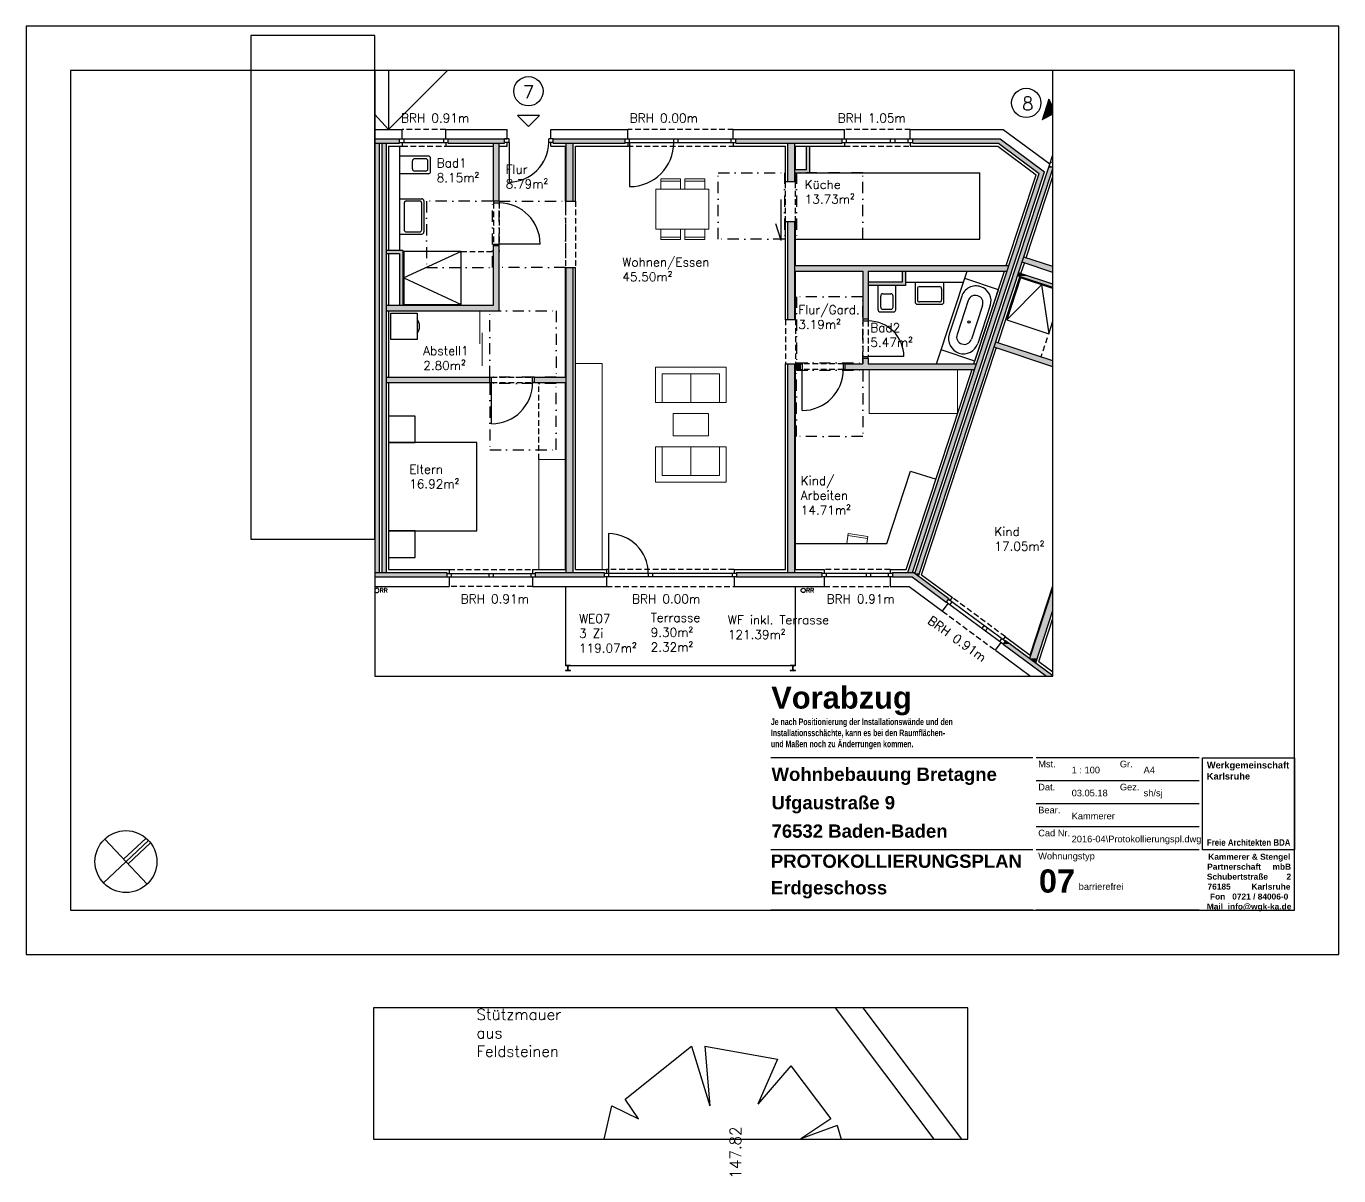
# Model space of a CAD drawing. Header units: metres. Extents: x -2868 to -29, y -3488 to 308.
# Drawn here: x -325.9 to -28.9, y 47.7 to 307.7 of the extents above; entities that cross this region are included whole.
import ezdxf

# ---------------------------------------------------------------- set-up
doc = ezdxf.new("R2010")
doc.units = ezdxf.units.M
doc.header["$LTSCALE"] = 0.02
for name, pattern in [('AUSGEZOGEN', [0]), ('Strichpunkt', [25.4, 12.7, -6.35, 0, -6.35]), ('VERDECKT', [9.525, 6.35, -3.175])]:
    doc.linetypes.add(name, pattern=pattern)
for name, color, linetype in [('A--Layout-PLANKOPF', 7, 'AUSGEZOGEN'), ('A-Grundriss - Ansichtskante', 5, 'AUSGEZOGEN'), ('A-Grundriss - Bad', 4, 'AUSGEZOGEN'), ('A-Grundriss - Barrierefreiheit', 31, 'Strichpunkt'), ('A-Grundriss - Dämmung', 2, 'Continuous'), ('A-Grundriss - Fenster', 252, 'AUSGEZOGEN'), ('A-Grundriss - Fenster Sturz', 4, 'VERDECKT'), ('A-Grundriss - Küche', 4, 'AUSGEZOGEN'), ('A-Grundriss - Möbel', 252, 'AUSGEZOGEN'), ('A-Grundriss - Regenleitungen', 4, 'Continuous'), ('A-Grundriss - Regenleitungen Beschrif', 4, 'Continuous'), ('A-Grundriss - Sichtkante verdeckt', 7, 'VERDECKT'), ('A-Grundriss - Stützen-Laubengang', 3, 'AUSGEZOGEN'), ('A-Grundriss - Türen', 2, 'AUSGEZOGEN'), ('A-Grundriss - Wand', 3, 'AUSGEZOGEN'), ('A-Layout-Text', 250, 'Continuous'), ('A-Schraffur - Holzbau', 21, 'Continuous'), ('A-Schraffur - Trockenbau', 254, 'Continuous'), ('A-TEXT', 5, 'AUSGEZOGEN'), ('A-Text BRH', 4, 'Continuous'), ('A-Text Wohnfl', 4, 'Continuous'), ('A-Text Wohnungsnummer', 4, 'Continuous'), ('B-SY_V-GRANL_BAUM', 7, 'Continuous')]:
    doc.layers.add(name, color=color, linetype=linetype)
doc.layers.add('A-Afenster', color=80, linetype='Continuous', plot=False)
doc.layers.add('A_Grundriss_Aussenannlage_Spielgeräte', color=251, linetype='AUSGEZOGEN', true_color=0x5e5e5e)
doc.styles.add('Arial', font='arial.ttf')
doc.styles.add('ARIAL-FETT', font='arialbd.ttf', dxfattribs={"width": 0.6})
doc.styles.add('Romans', font='Romans.shx')

# ---------------------------------------------------------------- blocks, each defined once
blk = doc.blocks.new('*E3')
at = {"layer": 'B-SY_V-GRANL_BAUM'}
for p, q in [((4.75, 9.06), (19.75, 21.06)), ((19.75, 21.06), (23.87, 7.56)), ((22.75, 21.06), (39.25, 18.06)), ((22.75, 21.06), (23.87, 7.56)), ((39.25, 18.06), (34.75, 7.94)), ((42.25, 16.56), (34.75, 7.94)), ((42.25, 16.56), (51.25, 4.56)), ((7.75, 4.56), (4.75, 9.06)), ((0, 0), (1.75, 7.56)), ((1.75, 7.56), (7.75, 4.56)), ((51.25, 4.56), (44.5, 0.06)), ((52.75, 3.06), (44.5, 0.06)), ((52.75, 3.06), (53.62, 0))]:
    blk.add_line(p, q, dxfattribs=at)
blk = doc.blocks.new('kopf (mbr)')
at = {"color": 7}
blk.add_line((-37.75, 10), (-10, 10), dxfattribs=at)
at = {"color": 2}
blk.add_lwpolyline([(-37.75, 56), (-10, 56), (-10, 28.25), (-37.75, 28.25)], close=True, dxfattribs=at)
at = {"color": 2, "insert": (-36.46, 54.79), "char_height": 2, "width": 25.2066, "attachment_point": 1, "style": 'ARIAL-FETT'}
blk.add_mtext('{\\W1;Werkgemeinschaft Karlsruhe \\P\\P\\P\\P\\P\\P\\W0.85;Freie Architekten BDA}', dxfattribs=at)
at = {"color": 252, "insert": (-36.5, 27.05), "char_height": 1.8, "width": 25.2921, "attachment_point": 1, "style": 'ARIAL-FETT'}
blk.add_mtext('\\pi0.45859;{\\W1;Kammerer & Stengel \\P\\pi0.15348;Partnerschaft     mbB \\P\\pi0.038063;Schubertstraße        2 \\P\\pi0.23636;76185         Karlsruhe \\P\\pi0.98963;Fon   0721 / 84006-0 \\P\\pi0.028854;Mail  info@wgk-ka.de}', dxfattribs=at)

msp = doc.modelspace()

# ---------------------------------------------------------------- hatches: boundary and pattern name
at = {"layer": 'A-Schraffur - Holzbau', "ltscale": 10}
h = msp.add_hatch(color=5, dxfattribs=at)
h.dxf.hatch_style = 1
h.paths.add_polyline_path([(-217.64, 282.27), (-230.39, 282.27), (-230.39, 281.27), (-217.64, 281.27)])
h = msp.add_hatch(color=5, dxfattribs=at)
h.dxf.hatch_style = 1
h.paths.add_polyline_path([(-190.34, 282.27), (-206.64, 282.27), (-206.64, 281.27), (-190.34, 281.27)])
h = msp.add_hatch(color=5, dxfattribs=at)
h.dxf.hatch_style = 1
h.paths.add_polyline_path([(-141.29, 282.27), (-165.34, 282.27), (-165.34, 281.27), (-141.29, 281.27)])
h = msp.add_hatch(color=5, dxfattribs=at)
h.dxf.hatch_style = 1
h.paths.add_polyline_path([(-105.51, 282.27), (-125.29, 282.27), (-125.29, 281.27), (-105.84, 281.27), (-96.65, 274.47), (-126.43, 184.17), (-125.37, 184.17), (-95.47, 274.85)])
h = msp.add_hatch(color=5, dxfattribs=at)
h.dxf.hatch_style = 1
h.paths.add_polyline_path([(-244.44, 281.27), (-245.44, 281.27), (-245.44, 184.17), (-244.44, 184.17)])
h = msp.add_hatch(color=5, dxfattribs=at)
h.dxf.hatch_style = 1
h.paths.add_polyline_path([(-202.14, 281.27), (-203.74, 281.27), (-203.74, 268.17), (-202.14, 268.17)])
h = msp.add_hatch(color=5, dxfattribs=at)
h.dxf.hatch_style = 1
h.paths.add_polyline_path([(-151.94, 281.27), (-153.54, 281.27), (-153.54, 272.52), (-151.94, 272.52)])
h = msp.add_hatch(color=5, dxfattribs=at)
h.dxf.hatch_style = 1
h.paths.add_polyline_path([(-151.94, 263.52), (-153.54, 263.52), (-153.54, 241.37), (-151.94, 241.37)])
h = msp.add_hatch(color=5, dxfattribs=at)
h.dxf.hatch_style = 1
h.paths.add_polyline_path([(-202.14, 253.17), (-203.74, 253.17), (-203.74, 184.17), (-202.14, 184.17)])
h = msp.add_hatch(color=5, dxfattribs=at)
h.dxf.hatch_style = 1
h.paths.add_polyline_path([(-151.94, 231.37), (-153.54, 231.37), (-153.54, 184.17), (-151.94, 184.17)])
h = msp.add_hatch(color=5, dxfattribs=at)
h.dxf.hatch_style = 1
h.paths.add_polyline_path([(-195.14, 184.17), (-210.74, 184.17), (-210.74, 183.17), (-195.14, 183.17)])
h = msp.add_hatch(color=5, dxfattribs=at)
h.dxf.hatch_style = 1
h.paths.add_polyline_path([(-145.84, 184.17), (-165.14, 184.17), (-165.14, 183.17), (-145.84, 183.17)])
h = msp.add_hatch(color=5, dxfattribs=at)
h.dxf.hatch_style = 1
h.paths.add_polyline_path([(-125.06, 184.17), (-129.84, 184.17), (-129.84, 183.17), (-125.39, 183.17), (-117.71, 177.49), (-117.12, 178.3)])
at = {"layer": 'A-Schraffur - Trockenbau', "ltscale": 10}
h = msp.add_hatch(color=5, dxfattribs=at)
h.dxf.hatch_style = 1
h.paths.add_polyline_path([(-218.89, 281.27), (-220.14, 281.27), (-220.14, 268.17), (-218.89, 268.17)])
h = msp.add_hatch(color=5, dxfattribs=at)
h.dxf.hatch_style = 1
h.paths.add_polyline_path([(-148.54, 280.62), (-149.29, 280.62), (-149.29, 275.37), (-151.94, 275.37), (-151.94, 274.62), (-148.54, 274.62)])
h = msp.add_hatch(color=5, dxfattribs=at)
h.dxf.hatch_style = 1
h.paths.add_polyline_path([(-218.89, 258.07), (-220.14, 258.07), (-220.14, 244.62), (-244.44, 244.62), (-244.44, 243.37), (-218.89, 243.37)])
h = msp.add_hatch(color=5, dxfattribs=at)
h.dxf.hatch_style = 1
h.paths.add_polyline_path([(-240.64, 257.02), (-244.44, 257.02), (-244.44, 256.27), (-241.39, 256.27), (-241.39, 244.62), (-240.64, 244.62)])
h = msp.add_hatch(color=5, dxfattribs=at)
h.dxf.hatch_style = 1
h.paths.add_polyline_path([(-103.53, 253.62), (-151.94, 253.62), (-151.94, 252.37), (-136.59, 252.37), (-136.59, 241.47), (-135.34, 241.47), (-135.34, 252.37), (-103.94, 252.37)])
h = msp.add_hatch(color=5, dxfattribs=at)
h.dxf.hatch_style = 1
h.paths.add_polyline_path([(-126.94, 252.37), (-127.69, 252.37), (-127.69, 249.87), (-135.34, 249.87), (-135.34, 249.12), (-126.94, 249.12)])
h = msp.add_hatch(color=5, dxfattribs=at)
h.dxf.hatch_style = 1
h.paths.add_polyline_path([(-110.86, 231.37), (-135.34, 231.37), (-135.34, 232.62), (-136.59, 232.62), (-136.59, 231.37), (-140.59, 231.37), (-140.59, 230.12), (-111.28, 230.12)])
h = msp.add_hatch(color=5, dxfattribs=at)
h.dxf.hatch_style = 1
h.paths.add_polyline_path([(-150.69, 231.37), (-151.94, 231.37), (-151.94, 230.12), (-150.69, 230.12)])
h = msp.add_hatch(color=5, dxfattribs=at)
h.dxf.hatch_style = 1
h.paths.add_polyline_path([(-220.99, 228.37), (-244.44, 228.37), (-244.44, 227.12), (-220.99, 227.12)])
h = msp.add_hatch(color=5, dxfattribs=at)
h.dxf.hatch_style = 1
h.paths.add_polyline_path([(-203.74, 228.37), (-210.89, 228.37), (-210.89, 227.12), (-203.74, 227.12)])
at = {"layer": 'A-Text Wohnungsnummer', "ltscale": 10}
h = msp.add_hatch(dxfattribs=at)
h.set_pattern_fill('ANGLE', color=256, angle=-90)
h.set_pattern_definition([(270, (-1224.06, 5817.775), (69.85, -2e-15), [50.8, -19.05]), (360, (-1224.06, 5817.775), (6e-15, 69.85), [50.8, -19.05])])
h.paths.add_polyline_path([(-212.24, 285.09), (-209.74, 287.59), (-214.74, 287.59)])

# ---------------------------------------------------------------- linework, layer by layer
at = {"layer": 'A--Layout-PLANKOPF'}
for p, q in [((-98.13, 142.25), (-157.38, 142.25)), ((-60.45, 142.25), (-97.38, 142.25)), ((-60.45, 137.05), (-97.38, 137.05)), ((-60.45, 131.84), (-97.38, 131.84)), ((-60.45, 126.64), (-97.38, 126.64)), ((-98.13, 121.44), (-157.38, 121.44)), ((-60.45, 121.44), (-97.38, 121.44)), ((-98.13, 107.75), (-157.38, 107.75)), ((-60.45, 107.75), (-97.38, 107.75))]:
    msp.add_line(p, q, dxfattribs=at)
at = {"layer": 'A-Afenster'}
for points in [[(-325.88, 307.75), (-325.88, 97.75), (-28.88, 97.75), (-28.88, 307.75)], [(-315.88, 297.75), (-315.88, 107.75), (-38.88, 107.75), (-38.88, 297.75)]]:
    msp.add_lwpolyline(points, close=True, dxfattribs=at)
at = {"layer": 'A-Afenster', "linetype": 'Continuous'}
for points in [[(-275.06, 191.7), (-246.97, 191.7), (-246.97, 305.68), (-275.06, 305.68)], [(-246.97, 160.72), (-93.58, 160.72), (-93.58, 297.75), (-246.97, 297.75)], [(-247.27, 55.99), (-112.82, 55.99), (-112.82, 85.67), (-247.27, 85.67)]]:
    msp.add_lwpolyline(points, close=True, dxfattribs=at)
at = {"layer": 'A-Grundriss - Ansichtskante', "ltscale": 10}
for p, q in [((-243.89, 297.75), (-243.89, 284.42)), ((-243.89, 284.42), (-230.56, 297.75)), ((-246.97, 287.75), (-243.89, 284.42))]:
    msp.add_line(p, q, dxfattribs=at)
msp.add_lwpolyline([(-203.89, 181.02), (-203.89, 163.17), (-151.79, 163.17), (-151.79, 181.02)], dxfattribs=at)
at = {"layer": 'A-Grundriss - Bad', "ltscale": 10}
for p, q in [((-241.39, 280.62), (-241.39, 257.02)), ((-234.89, 278.37), (-241.39, 278.37)), ((-238.49, 275.47), (-238.49, 277.27)), ((-235.49, 277.77), (-237.99, 277.77)), ((-234.99, 275.47), (-234.99, 277.27)), ((-234.39, 274.87), (-234.39, 277.87)), ((-234.89, 274.37), (-241.39, 274.37)), ((-235.49, 274.97), (-237.99, 274.97)), ((-241.39, 268.72), (-236.39, 268.72)), ((-240.39, 267.72), (-240.39, 261.72)), ((-239.89, 268.22), (-236.89, 268.22)), ((-236.39, 261.72), (-236.39, 267.72)), ((-235.89, 268.22), (-235.89, 261.22)), ((-241.39, 260.72), (-236.39, 260.72)), ((-239.89, 261.22), (-236.89, 261.22)), ((-126.94, 249.87), (-113.77, 249.87)), ((-124.74, 249.87), (-124.74, 245.37)), ((-119.87, 231.37), (-112.94, 252.37)), ((-118.24, 245.37), (-118.24, 249.87)), ((-105.91, 248.15), (-113.51, 250.65)), ((-133.14, 243.62), (-133.14, 249.12)), ((-132.54, 244.22), (-132.54, 246.72)), ((-132.04, 247.22), (-130.24, 247.22)), ((-129.74, 244.22), (-129.74, 246.72)), ((-129.14, 243.62), (-129.14, 249.12)), ((-124.24, 248.37), (-124.24, 245.87)), ((-123.74, 248.87), (-119.24, 248.87)), ((-118.74, 248.37), (-118.74, 245.87)), ((-114.19, 246.66), (-117.01, 238.12)), ((-111.23, 232), (-105.91, 248.15)), ((-132.04, 243.72), (-130.24, 243.72)), ((-124.24, 244.87), (-118.74, 244.87)), ((-119.24, 245.37), (-123.74, 245.37)), ((-112.74, 245.69), (-115.26, 238.04)), ((-109.48, 244.61), (-112, 236.97)), ((-107.73, 244.54), (-110.55, 235.99)), ((-132.64, 243.12), (-129.64, 243.12)), ((-111.23, 232), (-118.83, 234.51))]:
    msp.add_line(p, q, dxfattribs=at)
at = {"layer": 'A-Grundriss - Bad', "linetype": 'VERDECKT', "ltscale": 10}
for p, q in [((-227.44, 256.82), (-220.14, 256.82)), ((-94.86, 237.26), (-96.29, 232.94))]:
    msp.add_line(p, q, dxfattribs=at)
at = {"layer": 'A-Grundriss - Bad', "ltscale": 10}
msp.add_lwpolyline([(-240.44, 244.82), (-227.44, 244.82), (-227.44, 256.82), (-240.44, 256.82)], close=True, dxfattribs=at)
for points in [[(-227.44, 256.82), (-240.44, 250.82), (-227.44, 244.82)], [(-93.58, 248.42), (-100.88, 250.83), (-104.01, 241.33), (-94.52, 238.2), (-93.58, 241.05)], [(-104.01, 241.33), (-96.13, 249.26), (-94.52, 238.2)]]:
    msp.add_lwpolyline(points, dxfattribs=at)
at = {"layer": 'A-Grundriss - Bad', "linetype": 'Continuous', "ltscale": 10}
msp.add_lwpolyline([(-243.39, 236.87), (-243.39, 242.87), (-237.39, 242.87), (-237.39, 236.87)], close=True, dxfattribs=at)
at = {"layer": 'A-Grundriss - Bad', "ltscale": 10}
msp.add_circle((-112.53, 240.85), 0.25, dxfattribs=at)
for centre, radius, start, end in [((-237.99, 277.27), 0.5, 90, 180), ((-235.49, 277.27), 0.5, 0, 90), ((-234.89, 277.87), 0.5, 0, 90), ((-237.99, 275.47), 0.5, 180, 270), ((-235.49, 275.47), 0.5, 270, 0), ((-234.89, 274.87), 0.5, 270, 0), ((-239.89, 267.72), 0.5, 90, 180), ((-236.89, 267.72), 0.5, 0, 90), ((-236.39, 268.22), 0.5, 0, 90), ((-239.89, 261.72), 0.5, 180, 270), ((-236.89, 261.72), 0.5, 270, 0), ((-236.39, 261.22), 0.5, 270, 0), ((-132.04, 246.72), 0.5, 90, 180), ((-130.24, 246.72), 0.5, 0, 90), ((-123.74, 248.37), 0.5, 90, 180), ((-119.24, 248.37), 0.5, 360, 90), ((-110.96, 245.6), 3.4, 71.75, 161.75), ((-111.11, 245.15), 1.72, 71.75, 161.75), ((-111.11, 245.15), 1.72, 341.75, 71.75), ((-110.96, 245.6), 3.4, 341.75, 71.75), ((-132.64, 243.62), 0.5, 180, 270), ((-132.04, 244.22), 0.5, 180, 270), ((-130.24, 244.22), 0.5, 270, 0), ((-129.64, 243.62), 0.5, 270, 0), ((-124.24, 245.37), 0.5, 180, 270), ((-123.74, 245.87), 0.5, 180, 270), ((-119.24, 245.87), 0.5, 270, 360), ((-118.74, 245.37), 0.5, 270, 360), ((-113.78, 237.05), 3.4, 161.75, 251.75), ((-113.63, 237.5), 1.72, 161.75, 251.75), ((-113.78, 237.05), 3.4, 251.75, 341.75), ((-113.63, 237.5), 1.72, 251.75, 341.75)]:
    msp.add_arc(centre, radius, start, end, dxfattribs=at)
at = {"layer": 'A-Grundriss - Bad', "linetype": 'Continuous', "ltscale": 10}
msp.add_arc((-239.89, 239.87), 3, 326.4427, 33.5573, dxfattribs=at)
at = {"layer": 'A-Grundriss - Barrierefreiheit', "ltscale": 10}
for points in [[(-169.29, 259.62), (-169.29, 274.62), (-154.29, 274.62), (-154.29, 259.62)], [(-136.59, 259.62), (-136.59, 274.62), (-151.59, 274.62), (-151.59, 259.62)], [(-220.34, 253.17), (-220.34, 268.17), (-235.34, 268.17), (-235.34, 253.17)], [(-218.89, 253.17), (-218.89, 268.17), (-203.89, 268.17), (-203.89, 253.17)], [(-151.59, 246.57), (-151.59, 231.57), (-136.59, 231.57), (-136.59, 246.57)], [(-220.99, 228.37), (-220.99, 243.37), (-205.99, 243.37), (-205.99, 228.37)], [(-151.59, 214.92), (-151.59, 229.92), (-136.59, 229.92), (-136.59, 214.92)], [(-220.99, 226.92), (-220.99, 211.92), (-205.99, 211.92), (-205.99, 226.92)]]:
    msp.add_lwpolyline(points, close=True, dxfattribs=at)
at = {"layer": 'A-Grundriss - Dämmung', "ltscale": 10}
for p, q in [((-246.97, 284.42), (-240.84, 284.42)), ((-240.84, 282.27), (-240.84, 284.42)), ((-230.94, 284.42), (-217.09, 284.42)), ((-230.94, 282.27), (-230.94, 284.42)), ((-217.09, 282.27), (-217.09, 284.42)), ((-207.19, 284.42), (-189.79, 284.42)), ((-207.19, 282.27), (-207.19, 284.42)), ((-189.79, 282.27), (-189.79, 284.42)), ((-165.89, 284.42), (-140.74, 284.42)), ((-165.89, 282.27), (-165.89, 284.42)), ((-140.74, 282.27), (-140.74, 284.42)), ((-125.84, 284.42), (-104.8, 284.42)), ((-125.84, 282.27), (-125.84, 284.42)), ((-104.8, 284.42), (-94.26, 276.62)), ((-243.89, 280.62), (-240.84, 280.62)), ((-243.89, 280.62), (-243.89, 257.02)), ((-240.84, 281.47), (-240.84, 280.62)), ((-230.94, 281.47), (-230.94, 280.62)), ((-230.94, 280.62), (-220.14, 280.62)), ((-218.89, 280.62), (-217.09, 280.62)), ((-217.09, 280.62), (-217.09, 281.47)), ((-207.19, 280.62), (-207.19, 281.47)), ((-207.19, 280.62), (-203.89, 280.62)), ((-203.89, 268.17), (-203.89, 280.62)), ((-201.59, 268.17), (-201.59, 280.62)), ((-201.59, 280.62), (-189.79, 280.62)), ((-189.79, 281.47), (-189.79, 280.62)), ((-165.89, 281.47), (-165.89, 280.62)), ((-165.89, 280.62), (-154.09, 280.62)), ((-154.09, 272.52), (-154.09, 280.62)), ((-151.79, 275.37), (-151.79, 280.62)), ((-151.79, 280.62), (-140.74, 280.62)), ((-140.74, 281.47), (-140.74, 280.62)), ((-125.84, 281.47), (-125.84, 280.62)), ((-125.84, 280.62), (-106.05, 280.62)), ((-106.05, 280.62), (-97.33, 274.17)), ((-151.79, 272.52), (-151.79, 274.62)), ((-104.11, 253.62), (-97.33, 274.17)), ((-99.63, 255.36), (-93.58, 273.73)), ((-153.54, 272.52), (-154.09, 272.52)), ((-151.79, 272.52), (-151.94, 272.52)), ((-203.89, 268.17), (-203.74, 268.17)), ((-202.14, 268.17), (-201.59, 268.17)), ((-154.09, 241.37), (-154.09, 263.52)), ((-153.54, 263.52), (-154.09, 263.52)), ((-151.79, 263.52), (-151.94, 263.52)), ((-151.79, 253.62), (-151.79, 263.52)), ((-243.89, 256.27), (-243.89, 244.62)), ((-203.89, 228.37), (-203.89, 253.17)), ((-203.89, 253.17), (-203.74, 253.17)), ((-202.14, 253.17), (-201.59, 253.17)), ((-201.59, 184.82), (-201.59, 253.17)), ((-100.81, 251.8), (-100.03, 254.18)), ((-151.79, 241.37), (-151.79, 252.37)), ((-111.44, 231.37), (-104.52, 252.37)), ((-105.98, 236.13), (-101.04, 251.09)), ((-243.89, 243.37), (-243.89, 228.37)), ((-153.54, 241.37), (-154.09, 241.37)), ((-151.79, 241.37), (-151.94, 241.37)), ((-123.28, 183.66), (-106.37, 234.95)), ((-154.09, 184.82), (-154.09, 231.37)), ((-154.09, 231.37), (-153.54, 231.37)), ((-151.79, 184.82), (-151.79, 230.12)), ((-126.79, 184.82), (-111.85, 230.12)), ((-243.89, 227.12), (-243.89, 184.82)), ((-203.89, 184.82), (-203.89, 227.12)), ((-243.89, 184.82), (-230.19, 184.82)), ((-230.19, 184.82), (-230.19, 183.97)), ((-211.29, 184.82), (-203.89, 184.82)), ((-211.29, 184.82), (-211.29, 183.97)), ((-201.59, 184.82), (-194.59, 184.82)), ((-194.59, 184.82), (-194.59, 183.97)), ((-165.69, 184.82), (-154.09, 184.82)), ((-165.69, 184.82), (-165.69, 183.97)), ((-151.79, 184.82), (-145.29, 184.82)), ((-145.29, 184.82), (-145.29, 183.97)), ((-130.39, 184.82), (-126.79, 184.82)), ((-130.39, 184.82), (-130.39, 183.97)), ((-230.19, 183.17), (-230.19, 181.02)), ((-211.29, 183.17), (-211.29, 181.02)), ((-194.59, 183.17), (-194.59, 181.02)), ((-165.69, 183.17), (-165.69, 181.02)), ((-145.29, 183.17), (-145.29, 181.02)), ((-130.39, 183.17), (-130.39, 181.02)), ((-123.28, 183.66), (-116.29, 178.49)), ((-246.97, 181.02), (-230.19, 181.02)), ((-211.29, 181.02), (-194.59, 181.02)), ((-165.69, 181.02), (-145.29, 181.02)), ((-130.39, 181.02), (-126.1, 181.02)), ((-126.1, 181.02), (-118.55, 175.44)), ((-116.8, 177.81), (-116.29, 178.49)), ((-98.73, 165.5), (-93.58, 181.13)), ((-118.55, 175.44), (-117.27, 177.17)), ((-96.78, 164.06), (-93.58, 173.78)), ((-104.82, 168.95), (-104.31, 169.63)), ((-104.31, 169.63), (-98.73, 165.5)), ((-106.57, 166.57), (-105.29, 168.3)), ((-106.57, 166.57), (-98.67, 160.72)), ((-96.78, 164.06), (-93.58, 161.69))]:
    msp.add_line(p, q, dxfattribs=at)
at = {"layer": 'A-Grundriss - Fenster', "ltscale": 10}
for p, q in [((-241.39, 282.27), (-230.39, 282.27)), ((-240.39, 281.47), (-240.39, 282.27)), ((-231.39, 281.47), (-231.39, 282.27)), ((-190.34, 282.27), (-165.34, 282.27)), ((-189.34, 281.47), (-189.34, 282.27)), ((-179.34, 281.47), (-179.34, 282.27)), ((-178.34, 281.47), (-178.34, 282.27)), ((-166.34, 281.47), (-166.34, 282.27)), ((-141.29, 282.27), (-125.29, 282.27)), ((-140.29, 281.47), (-140.29, 282.27)), ((-130.29, 281.47), (-130.29, 282.27)), ((-129.29, 281.47), (-129.29, 282.27)), ((-126.29, 281.47), (-126.29, 282.27)), ((-241.39, 281.47), (-230.39, 281.47)), ((-190.34, 281.47), (-165.34, 281.47)), ((-189.34, 281.47), (-189.34, 271.47)), ((-141.29, 281.47), (-125.29, 281.47)), ((-194.14, 192.97), (-194.14, 183.97)), ((-230.74, 183.97), (-210.74, 183.97)), ((-230.74, 183.17), (-210.74, 183.17)), ((-229.74, 183.97), (-229.74, 183.17)), ((-221.24, 183.97), (-221.24, 183.17)), ((-220.24, 183.97), (-220.24, 183.17)), ((-211.74, 183.97), (-211.74, 183.17)), ((-165.14, 183.97), (-195.14, 183.97)), ((-165.14, 183.17), (-195.14, 183.17)), ((-194.14, 183.97), (-194.14, 183.17)), ((-185.14, 183.97), (-185.14, 183.17)), ((-184.14, 183.97), (-184.14, 183.17)), ((-166.14, 183.97), (-166.14, 183.17)), ((-129.84, 183.97), (-145.84, 183.97)), ((-129.84, 183.17), (-145.84, 183.17)), ((-144.84, 183.97), (-144.84, 183.17)), ((-135.84, 183.97), (-135.84, 183.17)), ((-134.84, 183.97), (-134.84, 183.17)), ((-130.84, 183.97), (-130.84, 183.17)), ((-104.85, 167.98), (-117.71, 177.49)), ((-104.38, 168.62), (-117.24, 178.14)), ((-116.43, 177.54), (-116.91, 176.9)), ((-109.2, 172.19), (-109.67, 171.54)), ((-108.39, 171.59), (-108.87, 170.95)), ((-105.18, 169.21), (-105.66, 168.57))]:
    msp.add_line(p, q, dxfattribs=at)
for centre, radius, start, end in [((-189.34, 281.47), 10, 270, 0), ((-194.14, 183.97), 9, 0, 90)]:
    msp.add_arc(centre, radius, start, end, dxfattribs=at)
at = {"layer": 'A-Grundriss - Fenster Sturz', "ltscale": 10}
for p, q in [((-230.94, 284.42), (-240.84, 284.42)), ((-165.89, 284.42), (-189.79, 284.42)), ((-125.84, 284.42), (-140.74, 284.42)), ((-240.84, 280.62), (-230.94, 280.62)), ((-189.79, 280.62), (-165.89, 280.62)), ((-140.74, 280.62), (-125.84, 280.62)), ((-230.19, 184.82), (-211.29, 184.82)), ((-165.69, 184.82), (-194.59, 184.82)), ((-130.39, 184.82), (-145.29, 184.82)), ((-211.29, 181.02), (-230.19, 181.02)), ((-194.59, 181.02), (-165.69, 181.02)), ((-145.29, 181.02), (-130.39, 181.02)), ((-104.31, 169.63), (-116.29, 178.49)), ((-118.55, 175.44), (-106.57, 166.57))]:
    msp.add_line(p, q, dxfattribs=at)
at = {"layer": 'A-Grundriss - Küche', "ltscale": 10}
for p, q in [((-148.54, 274.62), (-110.11, 274.62)), ((-110.11, 259.62), (-110.11, 274.62)), ((-151.79, 259.62), (-110.11, 259.62))]:
    msp.add_line(p, q, dxfattribs=at)
at = {"layer": 'A-Grundriss - Möbel', "linetype": 'Continuous', "lineweight": 18, "ltscale": 100}
for p, q in [((-183.43, 261.88), (-183.43, 270.88)), ((-171.43, 270.88), (-183.43, 270.88)), ((-177.82, 273.24), (-182.32, 273.24)), ((-182.32, 273.24), (-182.32, 270.88)), ((-182.32, 272.74), (-177.82, 272.74)), ((-177.82, 270.88), (-177.82, 273.24)), ((-176.82, 273.24), (-176.82, 270.88)), ((-172.32, 273.24), (-176.82, 273.24)), ((-176.82, 272.74), (-172.32, 272.74)), ((-172.32, 270.88), (-172.32, 273.24)), ((-171.43, 261.88), (-171.43, 270.88)), ((-183.43, 261.88), (-171.43, 261.88)), ((-182.32, 259.52), (-182.32, 261.88)), ((-177.82, 261.88), (-177.82, 259.52)), ((-176.82, 259.52), (-176.82, 261.88)), ((-172.32, 261.88), (-172.32, 259.52)), ((-182.32, 260.02), (-177.82, 260.02)), ((-177.82, 259.52), (-182.32, 259.52)), ((-176.82, 260.02), (-172.32, 260.02)), ((-172.32, 259.52), (-176.82, 259.52)), ((-223.24, 235.87), (-223.24, 243.37)), ((-222.74, 230.91), (-222.74, 238.41)), ((-201.59, 231.47), (-195.59, 231.47)), ((-195.59, 184.82), (-195.59, 231.47)), ((-183.52, 230.62), (-183.52, 222.62)), ((-167.52, 230.62), (-183.52, 230.62)), ((-182.02, 229.12), (-182.02, 222.62)), ((-169.02, 229.12), (-182.02, 229.12)), ((-182.02, 229.12), (-182.02, 222.62)), ((-175.52, 229.12), (-175.52, 222.62)), ((-169.02, 229.12), (-169.02, 222.62)), ((-167.52, 230.62), (-167.52, 222.62)), ((-167.52, 222.62), (-183.52, 222.62)), ((-179.52, 215.12), (-179.52, 220.12)), ((-171.52, 220.12), (-179.52, 220.12)), ((-171.52, 215.12), (-171.52, 220.12)), ((-171.52, 215.12), (-179.52, 215.12)), ((-167.52, 212.62), (-183.52, 212.62)), ((-183.52, 204.62), (-183.52, 212.62)), ((-182.02, 206.12), (-182.02, 212.62)), ((-182.02, 206.12), (-182.02, 212.62)), ((-175.52, 206.12), (-175.52, 212.62)), ((-169.02, 206.12), (-169.02, 212.62)), ((-167.52, 204.62), (-167.52, 212.62)), ((-209.89, 209.77), (-203.89, 209.77)), ((-209.89, 184.82), (-209.89, 209.77)), ((-169.02, 206.12), (-182.02, 206.12)), ((-167.52, 204.62), (-183.52, 204.62)), ((-140.22, 190.77), (-139.86, 193.03)), ((-135.5, 191.84), (-139.94, 192.53)), ((-139.86, 193.03), (-135.42, 192.33)), ((-135.42, 192.33), (-135.66, 190.77))]:
    msp.add_line(p, q, dxfattribs=at)
at = {"layer": 'A-Grundriss - Möbel', "ltscale": 10}
for p, q in [((-155.09, 259.27), (-155.09, 268.57)), ((-155.09, 259.27), (-156.25, 263.08)), ((-131.15, 190.77), (-125.77, 207.08)), ((-125.77, 207.08), (-119.98, 205.29)), ((-151.79, 190.77), (-131.15, 190.77))]:
    msp.add_line(p, q, dxfattribs=at)
at = {"layer": 'A-Grundriss - Möbel', "linetype": 'VERDECKT', "ltscale": 10}
msp.add_line((-209.89, 209.77), (-209.89, 227.12), dxfattribs=at)
at = {"layer": 'A-Grundriss - Möbel', "linetype": 'Continuous', "lineweight": 18, "ltscale": 100}
msp.add_lwpolyline([(-135.15, 230.12), (-115.15, 230.12), (-115.15, 220.12), (-135.15, 220.12)], close=True, dxfattribs=at)
at = {"layer": 'A-Grundriss - Möbel', "ltscale": 10}
for points in [[(-237.89, 219.57), (-243.89, 219.57), (-243.89, 213.57), (-237.89, 213.57)], [(-223.89, 213.57), (-243.89, 213.57), (-243.89, 193.57), (-223.89, 193.57)], [(-237.89, 193.57), (-243.89, 193.57), (-243.89, 187.57), (-237.89, 187.57)]]:
    msp.add_lwpolyline(points, close=True, dxfattribs=at)
at = {"layer": 'A-Grundriss - Regenleitungen', "ltscale": 10}
msp.add_circle((-150.05, 180.12), 0.5, dxfattribs=at)
msp.add_arc((-246.54, 180.12), 0.5, 210.3484, 149.6516, dxfattribs=at)
at = {"layer": 'A-Grundriss - Sichtkante verdeckt', "ltscale": 10}
for p, q in [((-154.09, 263.52), (-154.09, 272.52)), ((-151.79, 263.52), (-151.79, 272.52)), ((-220.14, 267.77), (-220.14, 258.47)), ((-218.89, 267.77), (-218.89, 258.47)), ((-203.89, 268.17), (-203.89, 253.17)), ((-201.59, 268.17), (-201.59, 253.17)), ((-154.09, 241.37), (-154.09, 231.37)), ((-151.79, 241.37), (-151.79, 231.37)), ((-136.59, 241.07), (-136.59, 233.02)), ((-135.34, 241.07), (-135.34, 233.02)), ((-140.99, 231.37), (-150.29, 231.37)), ((-140.99, 230.12), (-150.29, 230.12)), ((-220.59, 228.37), (-211.29, 228.37)), ((-220.59, 227.12), (-211.29, 227.12))]:
    msp.add_line(p, q, dxfattribs=at)
at = {"layer": 'A-Grundriss - Stützen-Laubengang', "ltscale": 10}
for p, q in [((-203.89, 163.17), (-203.89, 163.06)), ((-202.69, 163.17), (-203.89, 163.17)), ((-203.44, 163.06), (-203.89, 163.06)), ((-203.89, 162.08), (-203.44, 162.08)), ((-203.89, 162.08), (-203.89, 161.97)), ((-203.89, 161.97), (-202.69, 161.97)), ((-203.32, 162.2), (-203.32, 162.94)), ((-203.26, 162.2), (-203.26, 162.94)), ((-202.69, 163.06), (-203.14, 163.06)), ((-203.14, 162.08), (-202.69, 162.08)), ((-202.69, 163.06), (-202.69, 163.17)), ((-202.69, 161.97), (-202.69, 162.08)), ((-152.99, 163.17), (-152.99, 163.06)), ((-151.79, 163.17), (-152.99, 163.17)), ((-152.54, 163.06), (-152.99, 163.06)), ((-152.99, 162.08), (-152.54, 162.08)), ((-152.99, 162.08), (-152.99, 161.97)), ((-152.99, 161.97), (-151.79, 161.97)), ((-152.42, 162.2), (-152.42, 162.94)), ((-152.36, 162.2), (-152.36, 162.94)), ((-151.79, 163.06), (-152.24, 163.06)), ((-152.24, 162.08), (-151.79, 162.08)), ((-151.79, 163.06), (-151.79, 163.17)), ((-151.79, 161.97), (-151.79, 162.08))]:
    msp.add_line(p, q, dxfattribs=at)
for centre, start, end in [((-203.44, 162.94), 0, 90), ((-203.44, 162.2), 270, 0), ((-203.14, 162.94), 90, 180), ((-203.14, 162.2), 180, 270), ((-152.54, 162.94), 0, 90), ((-152.54, 162.2), 270, 0), ((-152.24, 162.94), 90, 180), ((-152.24, 162.2), 180, 270)]:
    msp.add_arc(centre, 0.12, start, end, dxfattribs=at)
at = {"layer": 'A-Grundriss - Türen', "ltscale": 10}
for p, q in [((-216.64, 282.27), (-217.64, 282.27)), ((-216.64, 281.47), (-216.64, 282.27)), ((-206.64, 282.27), (-207.64, 282.27)), ((-207.64, 281.47), (-207.64, 282.27)), ((-216.64, 281.47), (-217.64, 281.47)), ((-216.64, 281.47), (-216.64, 272.47)), ((-206.64, 281.47), (-207.64, 281.47)), ((-94.44, 276.07), (-93.58, 278.68)), ((-93.58, 276.84), (-94.13, 277.02)), ((-93.68, 275.82), (-93.58, 276.13)), ((-220.14, 268.17), (-220.14, 267.77)), ((-220.14, 267.77), (-218.89, 267.77)), ((-218.89, 268.17), (-218.89, 267.77)), ((-220.14, 258.47), (-218.89, 258.47)), ((-220.14, 258.07), (-220.14, 258.47)), ((-218.89, 258.07), (-218.89, 258.47)), ((-209.59, 258.47), (-218.89, 258.47)), ((-136.59, 241.47), (-136.59, 241.07)), ((-136.59, 241.07), (-135.34, 241.07)), ((-135.34, 241.47), (-135.34, 241.07)), ((-136.59, 233.02), (-135.34, 233.02)), ((-136.59, 232.62), (-136.59, 233.02)), ((-135.34, 232.62), (-135.34, 233.02)), ((-127.29, 233.02), (-135.34, 233.02)), ((-150.69, 231.37), (-150.29, 231.37)), ((-150.69, 230.12), (-150.29, 230.12)), ((-150.29, 231.37), (-150.29, 230.12)), ((-150.29, 220.82), (-150.29, 230.12)), ((-140.99, 231.37), (-140.99, 230.12)), ((-140.59, 231.37), (-140.99, 231.37)), ((-140.59, 230.12), (-140.99, 230.12)), ((-220.99, 228.37), (-220.59, 228.37)), ((-220.99, 227.12), (-220.59, 227.12)), ((-220.59, 227.12), (-220.59, 228.37)), ((-220.59, 217.82), (-220.59, 227.12)), ((-211.29, 227.12), (-211.29, 228.37)), ((-210.89, 228.37), (-211.29, 228.37)), ((-210.89, 227.12), (-211.29, 227.12))]:
    msp.add_line(p, q, dxfattribs=at)
for centre, radius, start, end in [((-216.75, 281.58), 9.11, 270.6572, 359.3428), ((-218.89, 258.47), 9.3, 0, 90), ((-135.34, 233.02), 8.05, 360, 90), ((-150.29, 230.12), 9.3, 270, 0), ((-220.59, 227.12), 9.3, 270, 0)]:
    msp.add_arc(centre, radius, start, end, dxfattribs=at)
at = {"layer": 'A-Grundriss - Wand', "ltscale": 10}
for p, q in [((-246.97, 282.27), (-241.39, 282.27)), ((-241.39, 281.27), (-241.39, 282.27)), ((-230.39, 282.27), (-217.09, 282.27)), ((-230.39, 281.27), (-230.39, 282.27)), ((-217.64, 281.27), (-217.64, 282.27)), ((-206.64, 282.27), (-190.34, 282.27)), ((-206.64, 281.27), (-206.64, 282.27)), ((-190.34, 281.27), (-190.34, 282.27)), ((-165.34, 282.27), (-141.29, 282.27)), ((-165.34, 281.27), (-165.34, 282.27)), ((-141.29, 281.27), (-141.29, 282.27)), ((-125.29, 282.27), (-105.51, 282.27)), ((-125.29, 281.27), (-125.29, 282.27)), ((-105.51, 282.27), (-95.47, 274.85)), ((-246.97, 281.27), (-241.39, 281.27)), ((-246.04, 281.27), (-246.04, 184.17)), ((-245.44, 281.27), (-245.44, 184.17)), ((-244.44, 281.27), (-244.44, 184.17)), ((-230.39, 281.27), (-217.64, 281.27)), ((-220.14, 268.17), (-220.14, 281.27)), ((-218.89, 268.17), (-218.89, 281.27)), ((-206.64, 281.27), (-190.34, 281.27)), ((-203.74, 268.17), (-203.74, 281.27)), ((-202.14, 268.17), (-202.14, 281.27)), ((-165.34, 281.27), (-141.29, 281.27)), ((-153.54, 272.52), (-153.54, 281.27)), ((-151.94, 272.52), (-151.94, 281.27)), ((-149.29, 275.37), (-149.29, 280.62)), ((-148.54, 274.62), (-148.54, 280.62)), ((-125.29, 281.27), (-105.84, 281.27)), ((-105.84, 281.27), (-96.65, 274.47)), ((-151.94, 275.37), (-149.29, 275.37)), ((-151.94, 274.62), (-148.54, 274.62)), ((-126.43, 184.17), (-96.65, 274.47)), ((-125.37, 184.17), (-95.47, 274.85)), ((-124.8, 183.98), (-94.44, 276.07)), ((-123.96, 183.36), (-93.58, 275.49)), ((-93.58, 275.79), (-94.44, 276.07)), ((-93.82, 274.74), (-93.58, 274.56)), ((-93.58, 276.12), (-93.58, 276.12)), ((-151.94, 272.52), (-153.54, 272.52)), ((-218.89, 268.17), (-220.14, 268.17)), ((-203.74, 268.17), (-202.14, 268.17)), ((-153.54, 241.37), (-153.54, 263.52)), ((-151.94, 263.52), (-153.54, 263.52)), ((-151.94, 241.37), (-151.94, 263.52)), ((-240.64, 257.02), (-244.44, 257.02)), ((-241.39, 256.27), (-244.44, 256.27)), ((-241.39, 256.27), (-241.39, 244.62)), ((-240.64, 257.02), (-240.64, 244.62)), ((-220.14, 244.62), (-220.14, 258.07)), ((-218.89, 258.07), (-220.14, 258.07)), ((-218.89, 243.37), (-218.89, 258.07)), ((-93.58, 253.37), (-100.16, 255.54)), ((-203.74, 184.17), (-203.74, 253.17)), ((-203.74, 253.17), (-202.14, 253.17)), ((-202.14, 184.17), (-202.14, 253.17)), ((-151.94, 253.62), (-103.53, 253.62)), ((-93.58, 252.05), (-100.55, 254.35)), ((-151.94, 252.37), (-136.59, 252.37)), ((-136.59, 252.37), (-136.59, 241.47)), ((-135.34, 252.37), (-103.94, 252.37)), ((-135.34, 252.37), (-135.34, 241.47)), ((-127.69, 249.87), (-135.34, 249.87)), ((-127.69, 252.37), (-127.69, 249.87)), ((-126.94, 252.37), (-126.94, 249.12)), ((-93.58, 248.63), (-101.57, 251.26)), ((-93.58, 249.42), (-101.33, 251.98)), ((-126.94, 249.12), (-135.34, 249.12)), ((-244.44, 244.62), (-220.14, 244.62)), ((-244.44, 243.37), (-218.89, 243.37)), ((-151.94, 241.37), (-153.54, 241.37)), ((-135.34, 241.47), (-136.59, 241.47)), ((-93.58, 230.73), (-106.89, 235.12)), ((-93.58, 232.05), (-106.5, 236.31)), ((-136.59, 232.62), (-136.59, 231.37)), ((-135.34, 232.62), (-136.59, 232.62)), ((-135.34, 232.62), (-135.34, 231.37)), ((-153.54, 184.17), (-153.54, 231.37)), ((-153.54, 231.37), (-151.94, 231.37)), ((-151.94, 231.37), (-150.69, 231.37)), ((-151.94, 184.17), (-151.94, 231.37)), ((-151.94, 230.12), (-150.69, 230.12)), ((-150.69, 230.12), (-150.69, 231.37)), ((-140.59, 231.37), (-136.59, 231.37)), ((-140.59, 230.12), (-140.59, 231.37)), ((-140.59, 230.12), (-111.28, 230.12)), ((-135.34, 231.37), (-110.86, 231.37)), ((-244.44, 228.37), (-220.99, 228.37)), ((-244.44, 227.12), (-220.99, 227.12)), ((-220.99, 227.12), (-220.99, 228.37)), ((-210.89, 228.37), (-203.74, 228.37)), ((-210.89, 227.12), (-210.89, 228.37)), ((-210.89, 227.12), (-203.74, 227.12)), ((-246.97, 184.17), (-230.74, 184.17)), ((-230.74, 184.17), (-230.74, 183.17)), ((-210.74, 184.17), (-195.14, 184.17)), ((-210.74, 184.17), (-210.74, 183.17)), ((-195.14, 184.17), (-195.14, 183.17)), ((-165.14, 184.17), (-145.84, 184.17)), ((-165.14, 184.17), (-165.14, 183.17)), ((-145.84, 184.17), (-145.84, 183.17)), ((-129.84, 184.17), (-125.06, 184.17)), ((-129.84, 184.17), (-129.84, 183.17)), ((-125.06, 184.17), (-117.12, 178.3)), ((-246.97, 183.17), (-230.74, 183.17)), ((-210.74, 183.17), (-195.14, 183.17)), ((-165.14, 183.17), (-145.84, 183.17)), ((-129.84, 183.17), (-125.39, 183.17)), ((-125.39, 183.17), (-117.71, 177.49)), ((-117.12, 178.3), (-117.71, 177.49)), ((-98.82, 164.76), (-93.58, 180.65)), ((-97.46, 163.75), (-93.58, 175.54)), ((-104.26, 168.78), (-104.85, 167.98)), ((-104.85, 167.98), (-95.05, 160.72)), ((-104.26, 168.78), (-93.58, 160.88))]:
    msp.add_line(p, q, dxfattribs=at)
at = {"layer": 'A-Layout-Text'}
for p, q in [((-308.43, 113.98), (-298.23, 123.57)), ((-298.54, 113.68), (-308.13, 123.87)), ((-303.85, 119.32), (-298.78, 124.09)), ((-302.82, 118.23), (-297.75, 123))]:
    msp.add_line(p, q, dxfattribs=at)
msp.add_circle((-303.33, 118.77), 7, dxfattribs=at)
at = {"layer": 'A-Schraffur - Holzbau', "color": 5, "ltscale": 10}
for points in [[(-246.97, 281.64), (-246.97, 282.27), (-241.39, 281.27), (-241.39, 282.27)], [(-246.97, 281.27), (-246.97, 281.64), (-246.97, 281.27), (-241.39, 281.27)], [(-246.97, 274.62), (-246.97, 281.27), (-246.04, 184.17), (-246.04, 281.27)], [(-246.97, 184.17), (-246.97, 274.62), (-246.97, 184.17), (-246.04, 184.17)], [(-94.54, 275.76), (-124.8, 183.98), (-123.75, 183.98)], [(-93.58, 275.76), (-93.58, 275.49), (-94.54, 275.76), (-123.75, 183.98)], [(-93.58, 275.79), (-93.58, 275.76), (-94.44, 276.07), (-94.54, 275.76)], [(-246.97, 183.7), (-246.97, 184.17), (-230.74, 183.17), (-230.74, 184.17)], [(-246.97, 183.17), (-246.97, 183.7), (-246.97, 183.17), (-230.74, 183.17)], [(-124.8, 183.98), (-123.75, 183.98), (-123.96, 183.36)], [(-93.58, 180.65), (-93.58, 178.21), (-98.82, 164.76), (-97.13, 164.76)], [(-93.58, 178.21), (-93.58, 175.54), (-93.58, 178.21), (-97.13, 164.76)], [(-104.26, 168.78), (-104.85, 167.98), (-103.17, 167.98)], [(-93.64, 160.72), (-95.05, 160.72), (-93.64, 160.72), (-104.85, 167.98)], [(-93.58, 160.72), (-93.64, 160.72), (-103.17, 167.98), (-104.85, 167.98)], [(-93.58, 160.72), (-103.17, 167.98), (-93.58, 160.72), (-93.58, 160.88)], [(-98.82, 164.76), (-97.13, 164.76), (-97.46, 163.75)]]:
    msp.add_solid(points, dxfattribs=at)
at = {"layer": 'A-Schraffur - Trockenbau', "color": 5, "ltscale": 10}
for points in [[(-93.58, 275.49), (-93.58, 274.74), (-93.58, 275.49), (-93.82, 274.74)], [(-93.58, 274.59), (-93.58, 274.56), (-93.58, 274.59), (-93.82, 274.74)], [(-93.58, 274.74), (-93.58, 274.59), (-93.58, 274.74), (-93.82, 274.74)], [(-100.16, 255.54), (-100.55, 254.35), (-96.56, 254.35)], [(-93.58, 252.37), (-93.58, 252.05), (-93.58, 252.37), (-100.55, 254.35)], [(-93.58, 253.37), (-93.58, 252.37), (-96.56, 254.35), (-100.55, 254.35)], [(-101.33, 251.98), (-101.57, 251.26), (-99.17, 251.26)], [(-93.58, 249.28), (-93.58, 248.83), (-101.57, 251.26), (-94.2, 248.83)], [(-93.58, 249.42), (-93.58, 249.28), (-99.17, 251.26), (-101.57, 251.26)], [(-93.58, 248.83), (-93.58, 248.63), (-93.58, 248.83), (-94.2, 248.83)], [(-106.5, 236.31), (-106.89, 235.12), (-102.9, 235.12)], [(-93.58, 231.34), (-93.58, 230.73), (-93.58, 231.34), (-106.89, 235.12)], [(-93.58, 232.05), (-93.58, 231.34), (-102.9, 235.12), (-106.89, 235.12)]]:
    msp.add_solid(points, dxfattribs=at)
at = {"layer": 'A-Text Wohnungsnummer', "ltscale": 10}
for p, q in [((-94.5, 291.25), (-95.98, 286.47)), ((-93.58, 289.5), (-94.5, 291.25)), ((-212.24, 285.09), (-214.74, 287.59)), ((-209.74, 287.59), (-214.74, 287.59)), ((-212.24, 285.09), (-209.74, 287.59))]:
    msp.add_line(p, q, dxfattribs=at)
for centre in [(-212.25, 293.05), (-99.6, 290.4)]:
    msp.add_circle(centre, 3.31, dxfattribs=at)
for points in [[(-93.58, 289.5), (-93.58, 288.12), (-94.5, 291.25), (-95.47, 288.12)], [(-93.58, 288.12), (-93.58, 287.74), (-95.47, 288.12), (-95.98, 286.47)]]:
    msp.add_solid(points, dxfattribs=at)
at = {"layer": 'A_Grundriss_Aussenannlage_Spielgeräte', "ltscale": 10}
for p, q in [((-142.84, 85.67), (-120.51, 55.99)), ((-136.58, 85.67), (-114.25, 55.99))]:
    msp.add_line(p, q, dxfattribs=at)

# ---------------------------------------------------------------- block references
at = {"layer": 'A-Layout-Text', "xscale": 0.75, "yscale": 0.75, "zscale": 0.75}
msp.add_blockref('kopf (mbr)', (-31.38, 100.25), dxfattribs=at)
at = {"layer": 'B-SY_V-GRANL_BAUM', "color": 86, "linetype": 'Continuous', "lineweight": 25, "ltscale": 10}
msp.add_blockref('*E3', (-195.1, 55.99), dxfattribs=at)

# ---------------------------------------------------------------- texts
at = {"layer": 'A--Layout-PLANKOPF', "color": 10, "style": 'ARIAL-FETT'}
msp.add_text('Vorabzug', height=5, dxfattribs=at).set_placement((-157.31, 153.38))
at = {"layer": 'A--Layout-PLANKOPF', "color": 2, "style": 'ARIAL-FETT'}
for s, p in [('Wohnbebauung Bretagne', (-157.23, 137.03)), ('Ufgaustraße 9', (-157.23, 130.6)), ('76532 Baden-Baden', (-157.23, 124.17)), ('PROTOKOLLIERUNGSPLAN', (-157.38, 117.36)), ('Erdgeschoss', (-157.38, 111.36))]:
    msp.add_text(s, height=3, dxfattribs=at).set_placement(p)
at = {"layer": 'A--Layout-PLANKOPF', "style": 'Arial'}
for s, p in [('Mst.', (-96.89, 140.09, -21.79)), ('1 : 100', (-89.32, 138.74, -21.79)), ('Gr.', (-78.42, 140.09, -21.79)), ('A4', (-73.04, 138.74, -21.79)), ('Dat.', (-96.89, 134.88, -21.79)), ('03.05.18', (-89.32, 133.54, -21.79)), ('Gez.', (-78.42, 134.88, -21.79)), ('sh/sj', (-73.04, 133.54, -21.79)), ('Bear.', (-96.89, 129.68, -21.79)), ('Kammerer', (-89.32, 128.33, -21.79)), ('Cad Nr.', (-96.89, 124.48, -21.79)), ('2016-04\\Protokollierungspl.dwg', (-89.32, 123.13, -21.79)), ('Wohnungstyp', (-96.89, 119.27, -21.79)), ('barrierefrei', (-87.74, 112.38, -21.79))]:
    msp.add_text(s, height=1.5, dxfattribs=at).set_placement(p)
at = {"layer": 'A--Layout-PLANKOPF', "color": 6, "style": 'ARIAL-FETT'}
msp.add_text('07', height=5.25, dxfattribs=at).set_placement((-96.73, 111.75, -21.79))
at = {"layer": 'A--Layout-PLANKOPF', "color": 10, "insert": (-157.38, 151.15), "char_height": 1.5, "attachment_point": 1, "style": 'ARIAL-FETT'}
msp.add_mtext_dynamic_manual_height_columns('Je nach Positionierung der Installationswände und den Installationsschächte, kann es bei den Raumflächen- und Maßen noch zu Änderrungen kommen.', width=33.8683, gutter_width=1.25, heights=[0], dxfattribs=at)
at = {"layer": 'A-Grundriss - Regenleitungen Beschrif', "ltscale": 10, "char_height": 1, "attachment_point": 1, "style": 'Romans'}
for insert in [(-246.58, 180.62), (-150.08, 180.62)]:
    msp.add_mtext_dynamic_manual_height_columns(' RR', width=3.3379, gutter_width=12.5, heights=[0], dxfattribs=dict(at, insert=insert))
at = {"layer": 'A-TEXT', "ltscale": 10, "insert": (-224, 85.44), "char_height": 2.5, "attachment_point": 1, "style": 'Romans'}
msp.add_mtext_dynamic_manual_height_columns('Stützmauer aus Feldsteinen', width=20.1188, gutter_width=12.5, heights=[0], dxfattribs=at)
at = {"layer": 'A-TEXT', "ltscale": 10, "insert": (-166.64, 47.06), "char_height": 2.5, "attachment_point": 1, "rotation": 90, "style": 'Romans'}
msp.add_mtext_dynamic_manual_height_columns('147.82', width=20.1188, gutter_width=12.5, heights=[0], dxfattribs=at)
at = {"layer": 'A-Text BRH', "ltscale": 10, "char_height": 2, "attachment_point": 1, "style": 'Romans'}
for s, insert in [('BRH 0.91m', (-241.07, 287.98)), ('BRH 0.00m', (-189.33, 287.98)), ('BRH 1.05m', (-142.28, 287.98)), ('BRH 0.91m', (-227.57, 179.18)), ('BRH 0.00m', (-188.79, 179.18)), ('BRH 0.91m', (-144.78, 179.18))]:
    msp.add_mtext_dynamic_manual_height_columns(s, width=17.7706, gutter_width=12.5, heights=[0], dxfattribs=dict(at, insert=insert))
at = {"layer": 'A-Text BRH', "ltscale": 10, "insert": (-120.92, 174.46), "char_height": 2, "attachment_point": 1, "rotation": 324.3113, "style": 'Romans'}
msp.add_mtext_dynamic_manual_height_columns('BRH 0.91m', width=17.7706, gutter_width=12.5, heights=[0], dxfattribs=at)
at = {"layer": 'A-Text Wohnfl', "ltscale": 10, "char_height": 2, "attachment_point": 1, "style": 'Romans'}
for s, heights, insert in [('\\A1;Bad1\\P8.15m²', [0], (-233, 277.82)), ('\\A1;Flur\\P8.79m²', [0], (-217.4, 276.4)), ('\\A1;Küche\\P13.73m²', [0], (-149.74, 272.95)), ('\\A1;Wohnen/Essen\\P45.50m²', [0], (-191, 255.39)), ('\\A1;Flur/Gard.\\P3.19m²', [0], (-151.17, 244.62)), ('\\A1;Bad2\\P5.47m²', [0], (-134.88, 240.56)), ('\\A1;Abstell1\\P2.80m²', [0], (-236.05, 235.34)), ('\\A1;Eltern\\P16.92m²', [5.83], (-239.22, 208.53)), ('\\A1;Kind/\\PArbeiten\\P14.71m²', [0], (-150.62, 205.95)), ('\\A1;Kind\\P17.05m²', [0], (-106.81, 194.43)), ('\\A1;Terrasse\\P9.30m²\\P2.32m²', [0], (-184.59, 174.97)), ('\\A1;WF inkl. Terrasse\\P121.39m²', [0], (-167.12, 174.46))]:
    msp.add_mtext_dynamic_manual_height_columns(s, width=22.934, gutter_width=12.5, heights=heights, dxfattribs=dict(at, insert=insert))
at = {"layer": 'A-Text Wohnungsnummer', "ltscale": 10, "style": 'Romans'}
for s, width, insert, char_height, attachment_point in [('7', 2.5, (-212.2, 292.87), 3, 5), ('8', 2.5, (-99.25, 290.26), 3, 5), ('\\A1;WE07\\P3 Zi\\P119.07m²', 22.934, (-200.8, 174.73), 2, 1)]:
    msp.add_mtext_dynamic_manual_height_columns(s, width=width, gutter_width=12.5, heights=[0], dxfattribs=dict(at, insert=insert, char_height=char_height, attachment_point=attachment_point))

doc.saveas('drawing.dxf')
